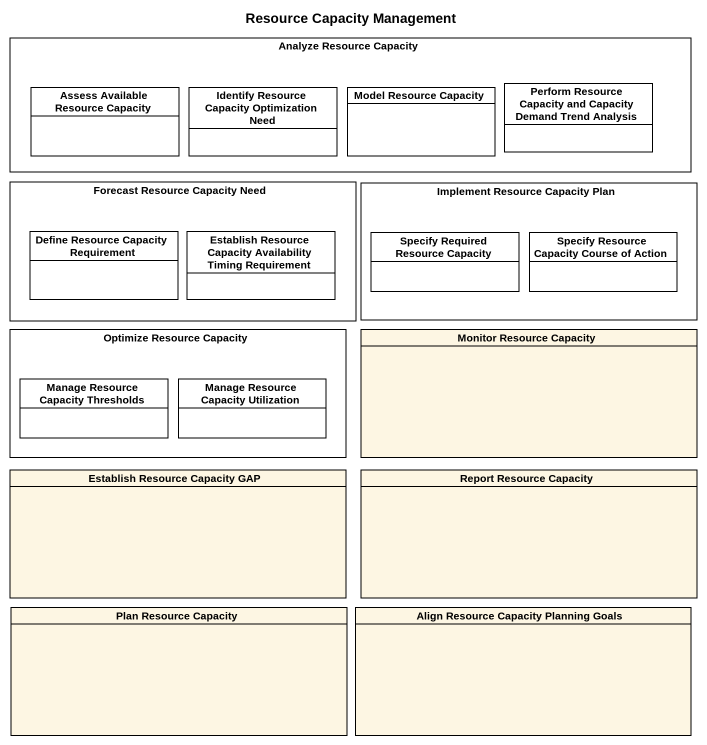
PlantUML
@startuml
title Resource Capacity Management
hide circle
hide empty members
rectangle "Analyze Resource Capacity" as Analyze_Resource_Capacity {
  class "Assess Available Resource Capacity" as Assess_Available_Resource #FFFFFF
  class "Identify Resource Capacity Optimization Need" as Identify_Resource_Capacity #FFFFFF
  class "Model Resource Capacity" as Model_Resource_Capacity #FFFFFF
  class "Perform Resource Capacity and Capacity Demand Trend Analysis" as Perform_Resource_Capacity #FFFFFF
}
rectangle "Forecast Resource Capacity Need" as Forecast_Resource_Capacity {
  class "Define Resource Capacity Requirement" as Define_Resource_Capacity #FFFFFF
  class "Establish Resource Capacity Availability Timing Requirement" as Establish_Resource_Capacity #FFFFFF
}
rectangle "Implement Resource Capacity Plan" as Implement_Resource_Capacity {
  class "Specify Required Resource Capacity" as Specify_Required_Resource #FFFFFF
  class "Specify Resource Capacity Course of Action" as Specify_Resource_Capacity #FFFFFF
}
rectangle "Optimize Resource Capacity" as Optimize_Resource_Capacity {
  class "Manage Resource Capacity Thresholds" as Manage_Resource_Capacity #FFFFFF
  class "Manage Resource Capacity Utilization" as Manage_Resource_Capacity_2 #FFFFFF
}
class "Monitor Resource Capacity" as Monitor_Resource_Capacity
class "Establish Resource Capacity GAP" as Establish_Resource_Capacity_2
class "Report Resource Capacity" as Report_Resource_Capacity
class "Plan Resource Capacity" as Plan_Resource_Capacity
class "Align Resource Capacity Planning Goals" as Align_Resource_Capacity
@enduml
